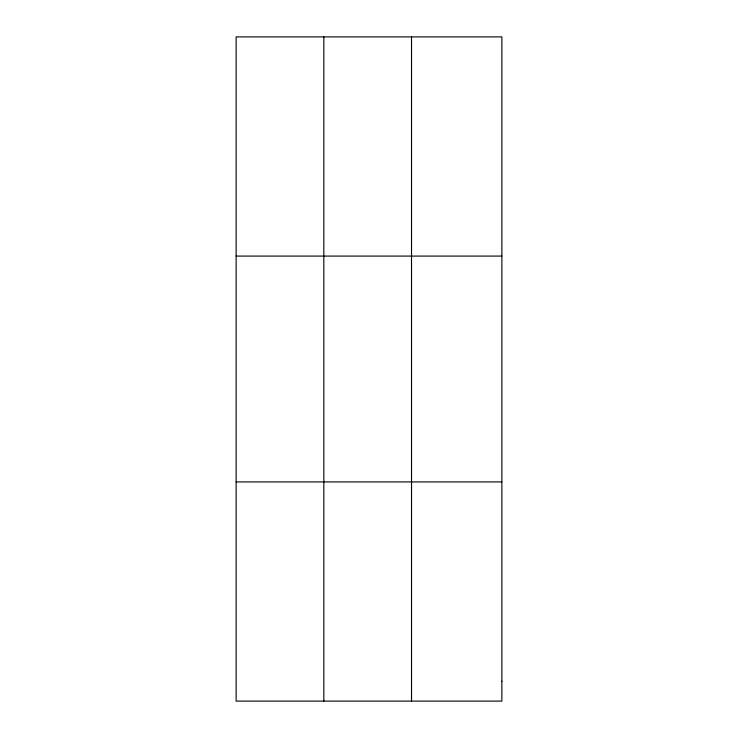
<?xml version="1.0" encoding="UTF-8"?>
<svg xmlns="http://www.w3.org/2000/svg" width="738" height="738" viewBox="0 0 738 738"><rect width="100%" height="100%" fill="white"/><g stroke="black" fill="none" stroke-linecap="round" stroke-linejoin="round"><path stroke-width="1.11" d="M323.825 36.9L323.825 701.1M411.518 36.9L411.518 701.1M236.132 256.086L501.868 256.086M236.132 481.914L501.868 481.914M501.868 681.174L501.868 701.1L236.132 701.1L236.132 36.9L501.868 36.9L501.868 681.174"/></g></svg>
